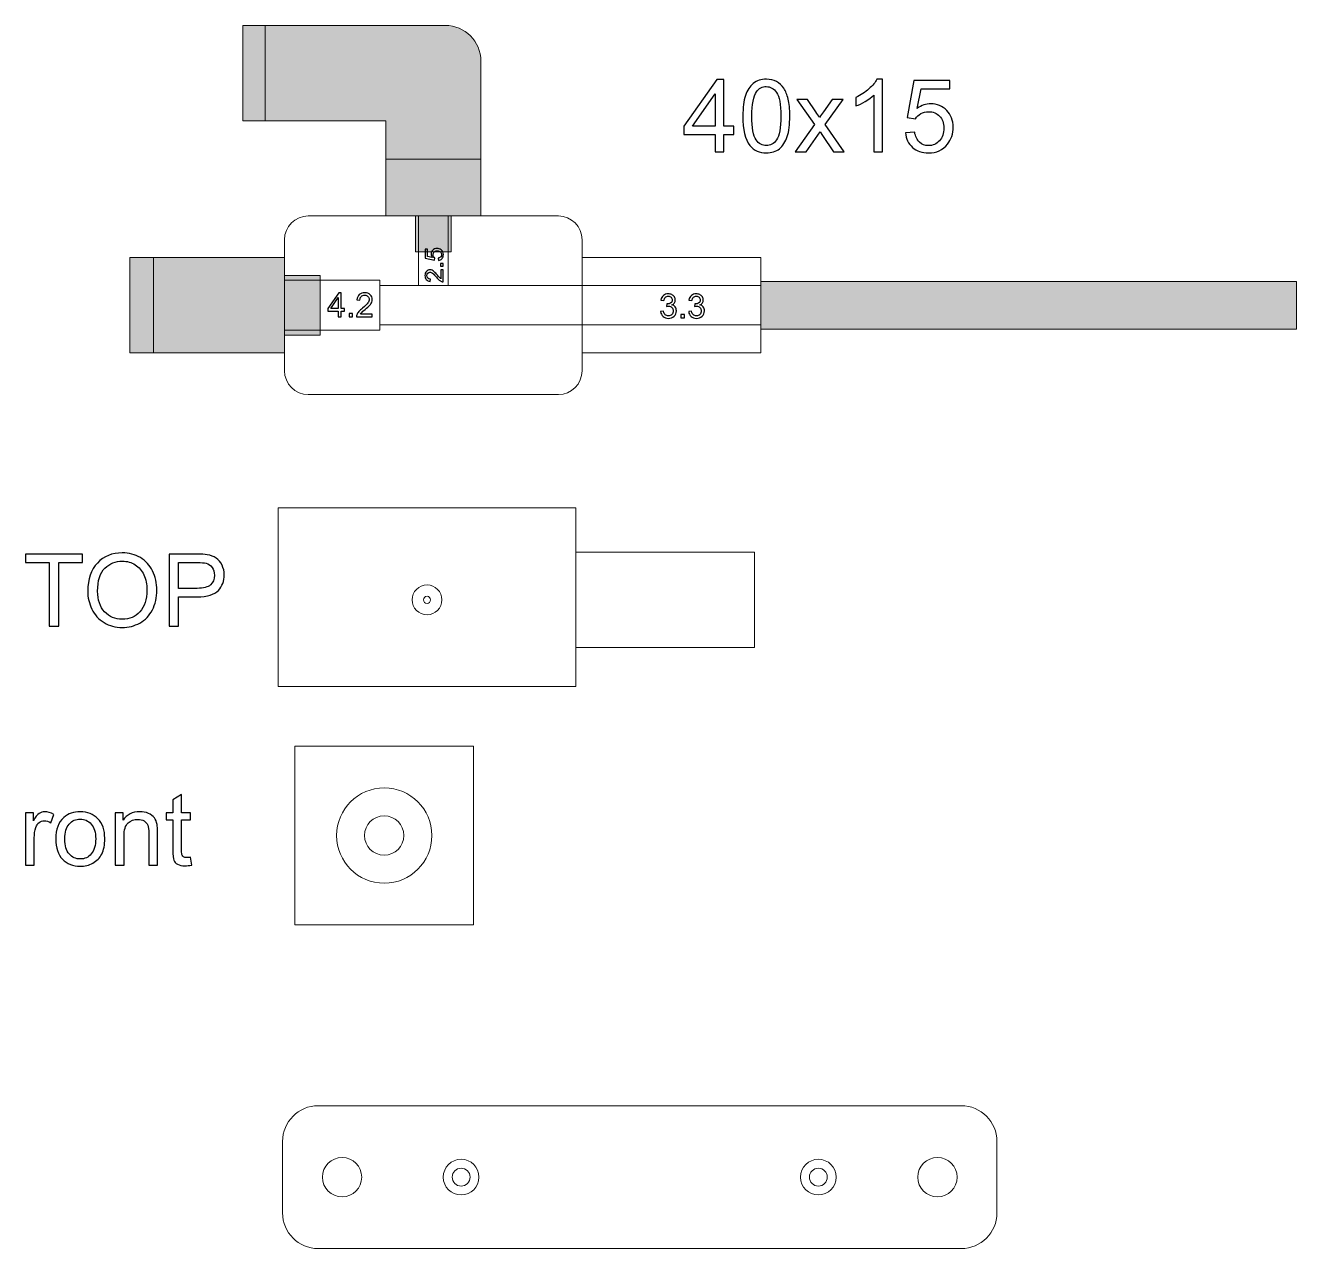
# Model space of a CAD drawing. Header units: millimetres. Extents: x -272 to 128, y -51 to 236.
# Drawn here: x -76.1 to 30.7, y 115.9 to 218.6 of the extents above; entities that cross this region are included whole.
import ezdxf

# ---------------------------------------------------------------- set-up
doc = ezdxf.new("R2010")
doc.units = ezdxf.units.MM
doc.header["$MEASUREMENT"] = 0
doc.layers.add('Ebene 1', color=7, linetype='Continuous')

msp = doc.modelspace()

# ---------------------------------------------------------------- hatches: boundary and pattern name
at = {"layer": 'Ebene 1', "true_color": 0x000000}
h = msp.add_hatch(color=18, dxfattribs=at)
edge = h.paths.add_edge_path()
edge.add_spline(control_points=[(-57.7964, 218.6083), (-57.7964, 218.6083), (-45.7964, 218.6083), (-45.7964, 218.6083), (-45.7964, 218.6083), (-40.7964, 218.6083), (-40.7964, 218.6083), (-39.1464, 218.6083), (-37.7964, 217.2583), (-37.7964, 215.6083), (-37.7964, 215.6083), (-37.7964, 210.6083), (-37.7964, 210.6083), (-37.7964, 210.6083), (-37.7964, 202.6083), (-37.7964, 202.6083), (-37.7964, 202.6083), (-45.7964, 202.6083), (-45.7964, 202.6083), (-45.7964, 202.6083), (-45.7964, 210.6083), (-45.7964, 210.6083), (-45.7964, 210.6083), (-57.7964, 210.6083), (-57.7964, 210.6083), (-57.7964, 210.6083), (-57.7964, 218.6083), (-57.7964, 218.6083)], knot_values=[0, 0, 0, 0, 0.11111111, 0.11111111, 0.11111111, 0.22222222, 0.22222222, 0.22222222, 0.33333333, 0.33333333, 0.33333333, 0.44444444, 0.44444444, 0.44444444, 0.55555556, 0.55555556, 0.55555556, 0.66666667, 0.66666667, 0.66666667, 0.77777778, 0.77777778, 0.77777778, 0.88888889, 0.88888889, 0.88888889, 1, 1, 1, 1], degree=3, periodic=1)
at = {"layer": 'Ebene 1', "true_color": 0x0000ff}
for points in [[(-57.7964, 210.6083), (-55.9104, 210.6083), (-55.9104, 218.6083), (-57.7964, 218.6083), (-57.7964, 210.6083)], [(-67.2965, 191.1084), (-65.2965, 191.1084), (-65.2965, 199.1084), (-67.2965, 199.1084), (-67.2965, 191.1084)]]:
    msp.add_hatch(color=5, dxfattribs=at).paths.add_polyline_path(points)
at = {"layer": 'Ebene 1', "true_color": 0xcccccc}
for points in [[(-45.7964, 202.6083), (-37.7964, 202.6083), (-37.7964, 207.3765), (-45.7964, 207.3765), (-45.7964, 202.6083)], [(-43.2964, 199.6083), (-40.2964, 199.6083), (-40.2964, 202.6083), (-43.2964, 202.6083), (-43.2964, 199.6083)], [(-67.2965, 191.1083), (-54.2965, 191.1083), (-54.2965, 199.1083), (-67.2965, 199.1083), (-67.2965, 191.1083)], [(-54.2965, 192.6084), (-51.2965, 192.6084), (-51.2965, 197.6084), (-54.2965, 197.6084), (-54.2965, 192.6084)]]:
    msp.add_hatch(color=254, dxfattribs=at).paths.add_polyline_path(points)
at = {"layer": 'Ebene 1', "true_color": 0xff6633}
msp.add_hatch(color=30, dxfattribs=at).paths.add_polyline_path([(-14.2965, 193.1083), (30.7035, 193.1083), (30.7035, 197.1083), (-14.2965, 197.1083), (-14.2965, 193.1083)])

# ---------------------------------------------------------------- linework, layer by layer
at = {"layer": 'Ebene 1', "lineweight": 9}
for points in [[(-57.7964, 210.6083), (-55.9104, 210.6083), (-55.9104, 218.6083), (-57.7964, 218.6083), (-57.7964, 210.6083)], [(-45.7964, 202.6083), (-37.7964, 202.6083), (-37.7964, 207.3765), (-45.7964, 207.3765), (-45.7964, 202.6083)], [(-43.2964, 199.6083), (-40.2964, 199.6083), (-40.2964, 202.6083), (-43.2964, 202.6083), (-43.2964, 199.6083)], [(-67.2965, 191.1084), (-65.2965, 191.1084), (-65.2965, 199.1084), (-67.2965, 199.1084), (-67.2965, 191.1084)], [(-67.2965, 191.1083), (-54.2965, 191.1083), (-54.2965, 199.1083), (-67.2965, 199.1083), (-67.2965, 191.1083)], [(-54.2965, 192.6084), (-51.2965, 192.6084), (-51.2965, 197.6084), (-54.2965, 197.6084), (-54.2965, 192.6084)]]:
    msp.add_lwpolyline(points, close=True, dxfattribs=at)
at = {"layer": 'Ebene 1', "lineweight": 20}
for points in [[(-43.0465, 196.7583), (-40.5465, 196.7583), (-40.5465, 202.6083), (-43.0465, 202.6083), (-43.0465, 196.7583)], [(-29.2965, 191.1084), (-14.2965, 191.1084), (-14.2965, 199.1084), (-29.2965, 199.1084), (-29.2965, 191.1084)], [(-54.2965, 193.0083), (-46.2965, 193.0083), (-46.2965, 197.2083), (-54.2965, 197.2083), (-54.2965, 193.0083)], [(-46.2965, 193.4583), (-14.2965, 193.4583), (-14.2965, 196.7583), (-46.2965, 196.7583), (-46.2965, 193.4583)], [(-14.2965, 193.1083), (30.7035, 193.1083), (30.7035, 197.1083), (-14.2965, 197.1083), (-14.2965, 193.1083)], [(-54.8256, 163.0872), (-29.8256, 163.0872), (-29.8256, 178.0872), (-54.8256, 178.0872), (-54.8256, 163.0872)], [(-29.8256, 166.3667), (-14.8256, 166.3667), (-14.8256, 174.3667), (-29.8256, 174.3667), (-29.8256, 166.3667)], [(-53.419, 143.0761), (-38.419, 143.0761), (-38.419, 158.0761), (-53.419, 158.0761), (-53.419, 143.0761)]]:
    msp.add_lwpolyline(points, close=True, dxfattribs=at)
for centre, major_axis in [((-42.3256, 170.3667), (0, 1.25)), ((-42.3256, 170.3667), (0, 0.3)), ((-45.919, 150.5761), (0, 4)), ((-45.919, 150.5761), (0, 1.65)), ((-49.4597, 121.8885), (0, 1.65)), ((-39.4597, 121.8885), (0, 1.5)), ((-9.4597, 121.8885), (0, 1.5)), ((0.5403, 121.8885), (0, 1.65)), ((-39.4597, 121.8885), (0, 0.75)), ((-9.4597, 121.8885), (0, 0.75))]:
    msp.add_ellipse(centre, major_axis=major_axis, ratio=1, dxfattribs=at)
at = {"layer": 'Ebene 1', "lineweight": 9}
msp.add_open_spline([(-57.7964, 218.6083), (-57.7964, 218.6083), (-45.7964, 218.6083), (-45.7964, 218.6083), (-45.7964, 218.6083), (-40.7964, 218.6083), (-40.7964, 218.6083), (-39.1464, 218.6083), (-37.7964, 217.2583), (-37.7964, 215.6083), (-37.7964, 215.6083), (-37.7964, 210.6083), (-37.7964, 210.6083), (-37.7964, 210.6083), (-37.7964, 202.6083), (-37.7964, 202.6083), (-37.7964, 202.6083), (-45.7964, 202.6083), (-45.7964, 202.6083), (-45.7964, 202.6083), (-45.7964, 210.6083), (-45.7964, 210.6083), (-45.7964, 210.6083), (-57.7964, 210.6083), (-57.7964, 210.6083), (-57.7964, 210.6083), (-57.7964, 218.6083), (-57.7964, 218.6083)], degree=3, knots=[0, 0, 0, 0, 0.11111111, 0.11111111, 0.11111111, 0.22222222, 0.22222222, 0.22222222, 0.33333333, 0.33333333, 0.33333333, 0.44444444, 0.44444444, 0.44444444, 0.55555556, 0.55555556, 0.55555556, 0.66666667, 0.66666667, 0.66666667, 0.77777778, 0.77777778, 0.77777778, 0.88888889, 0.88888889, 0.88888889, 1, 1, 1, 1], dxfattribs=at)
at = {"layer": 'Ebene 1'}
for points, knots in [([(-18.1303, 208.0029), (-18.1303, 208.0029), (-18.1303, 209.4507), (-18.1303, 209.4507), (-18.1303, 209.4507), (-20.7634, 209.4507), (-20.7634, 209.4507), (-20.7634, 209.4507), (-20.7634, 210.1365), (-20.7634, 210.1365), (-20.7634, 210.1365), (-17.9948, 214.0651), (-17.9948, 214.0651), (-17.9948, 214.0651), (-17.3852, 214.0651), (-17.3852, 214.0651), (-17.3852, 214.0651), (-17.3852, 210.1365), (-17.3852, 210.1365), (-17.3852, 210.1365), (-16.5639, 210.1365), (-16.5639, 210.1365), (-16.5639, 210.1365), (-16.5639, 209.4507), (-16.5639, 209.4507), (-16.5639, 209.4507), (-17.3852, 209.4507), (-17.3852, 209.4507), (-17.3852, 209.4507), (-17.3852, 208.0029), (-17.3852, 208.0029), (-17.3852, 208.0029), (-18.1303, 208.0029), (-18.1303, 208.0029)], [0, 0, 0, 0, 0.09090909, 0.09090909, 0.09090909, 0.18181818, 0.18181818, 0.18181818, 0.27272727, 0.27272727, 0.27272727, 0.36363636, 0.36363636, 0.36363636, 0.45454545, 0.45454545, 0.45454545, 0.54545455, 0.54545455, 0.54545455, 0.63636364, 0.63636364, 0.63636364, 0.72727273, 0.72727273, 0.72727273, 0.81818182, 0.81818182, 0.81818182, 0.90909091, 0.90909091, 0.90909091, 1, 1, 1, 1]), ([(-15.8005, 210.9945), (-15.8005, 211.7099), (-15.7271, 212.2885), (-15.5804, 212.7259), (-15.4322, 213.1648), (-15.2135, 213.502), (-14.9228, 213.7377), (-14.6335, 213.9733), (-14.268, 214.0905), (-13.8278, 214.0905), (-13.5032, 214.0905), (-13.2182, 214.0255), (-12.9712, 213.8943), (-12.7257, 213.7631), (-12.5225, 213.574), (-12.3644, 213.327), (-12.2064, 213.0815), (-12.0822, 212.7809), (-11.9919, 212.4268), (-11.9002, 212.0726), (-11.855, 211.5942), (-11.855, 210.9945), (-11.855, 210.2833), (-11.9284, 209.7075), (-12.0737, 209.2701), (-12.2191, 208.8312), (-12.4378, 208.494), (-12.7285, 208.2569), (-13.0178, 208.0198), (-13.3847, 207.9013), (-13.8278, 207.9013), (-14.4105, 207.9013), (-14.8692, 208.1087), (-15.2022, 208.525), (-15.6015, 209.033), (-15.8005, 209.8557), (-15.8005, 210.9945)], [0, 0, 0, 0, 0.08333333, 0.08333333, 0.08333333, 0.16666667, 0.16666667, 0.16666667, 0.25, 0.25, 0.25, 0.33333333, 0.33333333, 0.33333333, 0.41666667, 0.41666667, 0.41666667, 0.5, 0.5, 0.5, 0.58333333, 0.58333333, 0.58333333, 0.66666667, 0.66666667, 0.66666667, 0.75, 0.75, 0.75, 0.83333333, 0.83333333, 0.83333333, 0.91666667, 0.91666667, 0.91666667, 1, 1, 1, 1]), ([(-4.0642, 208.0029), (-4.0642, 208.0029), (-4.8093, 208.0029), (-4.8093, 208.0029), (-4.8093, 208.0029), (-4.8093, 212.7471), (-4.8093, 212.7471), (-4.9885, 212.5749), (-5.2241, 212.4042), (-5.5148, 212.2334), (-5.8055, 212.0627), (-6.068, 211.9343), (-6.2994, 211.8496), (-6.2994, 211.8496), (-6.2994, 212.5693), (-6.2994, 212.5693), (-5.8831, 212.764), (-5.519, 213.0011), (-5.2072, 213.2805), (-4.8953, 213.5585), (-4.6738, 213.828), (-4.544, 214.0905), (-4.544, 214.0905), (-4.0642, 214.0905), (-4.0642, 214.0905), (-4.0642, 214.0905), (-4.0642, 208.0029), (-4.0642, 208.0029)], [0, 0, 0, 0, 0.11111111, 0.11111111, 0.11111111, 0.22222222, 0.22222222, 0.22222222, 0.33333333, 0.33333333, 0.33333333, 0.44444444, 0.44444444, 0.44444444, 0.55555556, 0.55555556, 0.55555556, 0.66666667, 0.66666667, 0.66666667, 0.77777778, 0.77777778, 0.77777778, 0.88888889, 0.88888889, 0.88888889, 1, 1, 1, 1]), ([(-2.1493, 209.5946), (-2.1493, 209.5946), (-1.3704, 209.6539), (-1.3704, 209.6539), (-1.3125, 209.2743), (-1.1785, 208.9893), (-0.9696, 208.7974), (-0.7608, 208.6069), (-0.5053, 208.5109), (-0.2048, 208.5109), (0.1579, 208.5109), (0.4613, 208.6464), (0.7082, 208.9159), (0.9537, 209.1868), (1.0765, 209.5453), (1.0765, 209.9912), (1.0765, 210.4159), (0.9594, 210.7503), (0.7237, 210.9959), (0.4881, 211.2414), (0.1762, 211.3642), (-0.2118, 211.3642), (-0.4531, 211.3642), (-0.669, 211.3091), (-0.8609, 211.1991), (-1.0514, 211.089), (-1.201, 210.9465), (-1.3111, 210.7715), (-1.3111, 210.7715), (-2.0138, 210.8731), (-2.0138, 210.8731), (-2.0138, 210.8731), (-1.4296, 213.9889), (-1.4296, 213.9889), (-1.4296, 213.9889), (1.576, 213.9889), (1.576, 213.9889), (1.576, 213.9889), (1.576, 213.2777), (1.576, 213.2777), (1.576, 213.2777), (-0.8355, 213.2777), (-0.8355, 213.2777), (-0.8355, 213.2777), (-1.1587, 211.6422), (-1.1587, 211.6422), (-0.796, 211.8976), (-0.415, 212.0246), (-0.0171, 212.0246), (0.5107, 212.0246), (0.9566, 211.8411), (1.3192, 211.4742), (1.6819, 211.1074), (1.8639, 210.636), (1.8639, 210.0603), (1.8639, 209.5114), (1.7045, 209.0372), (1.3855, 208.6379), (0.9975, 208.1468), (0.4669, 207.9013), (-0.2048, 207.9013), (-0.7551, 207.9013), (-1.2039, 208.0565), (-1.5524, 208.3656), (-1.9009, 208.6746), (-2.0999, 209.0838), (-2.1493, 209.5946)], [0, 0, 0, 0, 0.04545455, 0.04545455, 0.04545455, 0.09090909, 0.09090909, 0.09090909, 0.13636364, 0.13636364, 0.13636364, 0.18181818, 0.18181818, 0.18181818, 0.22727273, 0.22727273, 0.22727273, 0.27272727, 0.27272727, 0.27272727, 0.31818182, 0.31818182, 0.31818182, 0.36363636, 0.36363636, 0.36363636, 0.40909091, 0.40909091, 0.40909091, 0.45454545, 0.45454545, 0.45454545, 0.5, 0.5, 0.5, 0.54545455, 0.54545455, 0.54545455, 0.59090909, 0.59090909, 0.59090909, 0.63636364, 0.63636364, 0.63636364, 0.68181818, 0.68181818, 0.68181818, 0.72727273, 0.72727273, 0.72727273, 0.77272727, 0.77272727, 0.77272727, 0.81818182, 0.81818182, 0.81818182, 0.86363636, 0.86363636, 0.86363636, 0.90909091, 0.90909091, 0.90909091, 0.95454545, 0.95454545, 0.95454545, 1, 1, 1, 1]), ([(-18.1303, 210.1365), (-18.1303, 210.1365), (-18.1303, 212.8642), (-18.1303, 212.8642), (-18.1303, 212.8642), (-20.031, 210.1365), (-20.031, 210.1365), (-20.031, 210.1365), (-18.1303, 210.1365), (-18.1303, 210.1365)], [0, 0, 0, 0, 0.33333333, 0.33333333, 0.33333333, 0.66666667, 0.66666667, 0.66666667, 1, 1, 1, 1]), ([(-15.0385, 210.9916), (-15.0385, 209.994), (-14.9228, 209.3308), (-14.6899, 209.0034), (-14.4571, 208.6746), (-14.1692, 208.5109), (-13.8278, 208.5109), (-13.4863, 208.5109), (-13.1984, 208.676), (-12.9656, 209.0048), (-12.7327, 209.335), (-12.617, 209.9968), (-12.617, 210.9916), (-12.617, 211.9893), (-12.7327, 212.6525), (-12.9656, 212.9799), (-13.197, 213.3087), (-13.4877, 213.4724), (-13.8362, 213.4724), (-14.1777, 213.4724), (-14.4515, 213.327), (-14.6561, 213.0378), (-14.9115, 212.6695), (-15.0385, 211.9865), (-15.0385, 210.9916)], [0, 0, 0, 0, 0.125, 0.125, 0.125, 0.25, 0.25, 0.25, 0.375, 0.375, 0.375, 0.5, 0.5, 0.5, 0.625, 0.625, 0.625, 0.75, 0.75, 0.75, 0.875, 0.875, 0.875, 1, 1, 1, 1]), ([(-11.3964, 208.0029), (-11.3964, 208.0029), (-9.792, 210.279), (-9.792, 210.279), (-9.792, 210.279), (-11.2779, 212.3971), (-11.2779, 212.3971), (-11.2779, 212.3971), (-10.3621, 212.3971), (-10.3621, 212.3971), (-10.3621, 212.3971), (-9.6678, 211.3599), (-9.6678, 211.3599), (-9.5394, 211.1652), (-9.4378, 211.0072), (-9.3658, 210.883), (-9.2402, 211.0594), (-9.1287, 211.2188), (-9.0285, 211.3614), (-9.0285, 211.3614), (-8.2976, 212.3971), (-8.2976, 212.3971), (-8.2976, 212.3971), (-7.3874, 212.3971), (-7.3874, 212.3971), (-7.3874, 212.3971), (-8.8818, 210.279), (-8.8818, 210.279), (-8.8818, 210.279), (-7.2901, 208.0029), (-7.2901, 208.0029), (-7.2901, 208.0029), (-8.196, 208.0029), (-8.196, 208.0029), (-8.196, 208.0029), (-9.1047, 209.3576), (-9.1047, 209.3576), (-9.1047, 209.3576), (-9.3122, 209.6835), (-9.3122, 209.6835), (-9.3122, 209.6835), (-10.4862, 208.0029), (-10.4862, 208.0029), (-10.4862, 208.0029), (-11.3964, 208.0029), (-11.3964, 208.0029)], [0, 0, 0, 0, 0.06666667, 0.06666667, 0.06666667, 0.13333333, 0.13333333, 0.13333333, 0.2, 0.2, 0.2, 0.26666667, 0.26666667, 0.26666667, 0.33333333, 0.33333333, 0.33333333, 0.4, 0.4, 0.4, 0.46666667, 0.46666667, 0.46666667, 0.53333333, 0.53333333, 0.53333333, 0.6, 0.6, 0.6, 0.66666667, 0.66666667, 0.66666667, 0.73333333, 0.73333333, 0.73333333, 0.8, 0.8, 0.8, 0.86666667, 0.86666667, 0.86666667, 0.93333333, 0.93333333, 0.93333333, 1, 1, 1, 1]), ([(-41.3732, 198.8736), (-41.3732, 198.8736), (-41.3881, 199.0683), (-41.3881, 199.0683), (-41.2932, 199.0828), (-41.2219, 199.1163), (-41.1739, 199.1685), (-41.1263, 199.2207), (-41.1023, 199.2846), (-41.1023, 199.3597), (-41.1023, 199.4504), (-41.1362, 199.5263), (-41.2036, 199.588), (-41.2713, 199.6494), (-41.3609, 199.6801), (-41.4724, 199.6801), (-41.5786, 199.6801), (-41.6622, 199.6508), (-41.7236, 199.5919), (-41.7849, 199.533), (-41.8156, 199.455), (-41.8156, 199.358), (-41.8156, 199.2976), (-41.8019, 199.2437), (-41.7744, 199.1957), (-41.7468, 199.1481), (-41.7112, 199.1107), (-41.6675, 199.0832), (-41.6675, 199.0832), (-41.6929, 198.9075), (-41.6929, 198.9075), (-41.6929, 198.9075), (-42.4718, 199.0535), (-42.4718, 199.0535), (-42.4718, 199.0535), (-42.4718, 199.8049), (-42.4718, 199.8049), (-42.4718, 199.8049), (-42.294, 199.8049), (-42.294, 199.8049), (-42.294, 199.8049), (-42.294, 199.202), (-42.294, 199.202), (-42.294, 199.202), (-41.8851, 199.1213), (-41.8851, 199.1213), (-41.949, 199.2119), (-41.9807, 199.3072), (-41.9807, 199.4067), (-41.9807, 199.5386), (-41.9349, 199.6501), (-41.8431, 199.7407), (-41.7514, 199.8314), (-41.6336, 199.8769), (-41.4897, 199.8769), (-41.3524, 199.8769), (-41.2339, 199.8371), (-41.1341, 199.7573), (-41.0113, 199.6603), (-40.9499, 199.5277), (-40.9499, 199.3597), (-40.9499, 199.2222), (-40.9887, 199.11), (-41.066, 199.0228), (-41.1432, 198.9357), (-41.2455, 198.8859), (-41.3732, 198.8736)], [0, 0, 0, 0, 0.04545455, 0.04545455, 0.04545455, 0.09090909, 0.09090909, 0.09090909, 0.13636364, 0.13636364, 0.13636364, 0.18181818, 0.18181818, 0.18181818, 0.22727273, 0.22727273, 0.22727273, 0.27272727, 0.27272727, 0.27272727, 0.31818182, 0.31818182, 0.31818182, 0.36363636, 0.36363636, 0.36363636, 0.40909091, 0.40909091, 0.40909091, 0.45454545, 0.45454545, 0.45454545, 0.5, 0.5, 0.5, 0.54545455, 0.54545455, 0.54545455, 0.59090909, 0.59090909, 0.59090909, 0.63636364, 0.63636364, 0.63636364, 0.68181818, 0.68181818, 0.68181818, 0.72727273, 0.72727273, 0.72727273, 0.77272727, 0.77272727, 0.77272727, 0.81818182, 0.81818182, 0.81818182, 0.86363636, 0.86363636, 0.86363636, 0.90909091, 0.90909091, 0.90909091, 0.95454545, 0.95454545, 0.95454545, 1, 1, 1, 1]), ([(-40.9753, 198.3892), (-40.9753, 198.3892), (-41.187, 198.3892), (-41.187, 198.3892), (-41.187, 198.3892), (-41.187, 198.6009), (-41.187, 198.6009), (-41.187, 198.6009), (-40.9753, 198.6009), (-40.9753, 198.6009), (-40.9753, 198.6009), (-40.9753, 198.3892), (-40.9753, 198.3892)], [0, 0, 0, 0, 0.25, 0.25, 0.25, 0.5, 0.5, 0.5, 0.75, 0.75, 0.75, 1, 1, 1, 1]), ([(-41.1531, 198.0841), (-41.1531, 198.0841), (-40.9753, 198.0841), (-40.9753, 198.0841), (-40.9753, 198.0841), (-40.9753, 197.0808), (-40.9753, 197.0808), (-41.0201, 197.0794), (-41.0631, 197.0868), (-41.1048, 197.1027), (-41.1729, 197.1284), (-41.2402, 197.1697), (-41.3062, 197.2265), (-41.3722, 197.2833), (-41.4484, 197.3644), (-41.5348, 197.4699), (-41.6699, 197.6339), (-41.7768, 197.7454), (-41.8558, 197.8036), (-41.9349, 197.8622), (-42.0097, 197.8915), (-42.0802, 197.8915), (-42.1539, 197.8915), (-42.216, 197.865), (-42.2668, 197.8121), (-42.3173, 197.7592), (-42.3427, 197.69), (-42.3427, 197.605), (-42.3427, 197.5151), (-42.3159, 197.4431), (-42.2623, 197.3891), (-42.209, 197.3351), (-42.1345, 197.308), (-42.04, 197.3073), (-42.04, 197.3073), (-42.0591, 197.1168), (-42.0591, 197.1168), (-42.2016, 197.1298), (-42.3102, 197.1792), (-42.385, 197.2646), (-42.4598, 197.3503), (-42.4972, 197.465), (-42.4972, 197.6093), (-42.4972, 197.7546), (-42.457, 197.87), (-42.3762, 197.9546), (-42.2954, 198.0396), (-42.1952, 198.082), (-42.076, 198.082), (-42.0153, 198.082), (-41.9557, 198.0696), (-41.8971, 198.0446), (-41.8382, 198.0199), (-41.7765, 197.9786), (-41.7116, 197.9211), (-41.647, 197.8633), (-41.5577, 197.7677), (-41.4449, 197.6343), (-41.351, 197.5225), (-41.2875, 197.4505), (-41.254, 197.4188), (-41.2205, 197.387), (-41.187, 197.3609), (-41.1531, 197.3401), (-41.1531, 197.3401), (-41.1531, 198.0841), (-41.1531, 198.0841)], [0, 0, 0, 0, 0.04545455, 0.04545455, 0.04545455, 0.09090909, 0.09090909, 0.09090909, 0.13636364, 0.13636364, 0.13636364, 0.18181818, 0.18181818, 0.18181818, 0.22727273, 0.22727273, 0.22727273, 0.27272727, 0.27272727, 0.27272727, 0.31818182, 0.31818182, 0.31818182, 0.36363636, 0.36363636, 0.36363636, 0.40909091, 0.40909091, 0.40909091, 0.45454545, 0.45454545, 0.45454545, 0.5, 0.5, 0.5, 0.54545455, 0.54545455, 0.54545455, 0.59090909, 0.59090909, 0.59090909, 0.63636364, 0.63636364, 0.63636364, 0.68181818, 0.68181818, 0.68181818, 0.72727273, 0.72727273, 0.72727273, 0.77272727, 0.77272727, 0.77272727, 0.81818182, 0.81818182, 0.81818182, 0.86363636, 0.86363636, 0.86363636, 0.90909091, 0.90909091, 0.90909091, 0.95454545, 0.95454545, 0.95454545, 1, 1, 1, 1]), ([(-49.7805, 194.1291), (-49.7805, 194.1291), (-49.7805, 194.6117), (-49.7805, 194.6117), (-49.7805, 194.6117), (-50.6582, 194.6117), (-50.6582, 194.6117), (-50.6582, 194.6117), (-50.6582, 194.8403), (-50.6582, 194.8403), (-50.6582, 194.8403), (-49.7354, 196.1498), (-49.7354, 196.1498), (-49.7354, 196.1498), (-49.5322, 196.1498), (-49.5322, 196.1498), (-49.5322, 196.1498), (-49.5322, 194.8403), (-49.5322, 194.8403), (-49.5322, 194.8403), (-49.2584, 194.8403), (-49.2584, 194.8403), (-49.2584, 194.8403), (-49.2584, 194.6117), (-49.2584, 194.6117), (-49.2584, 194.6117), (-49.5322, 194.6117), (-49.5322, 194.6117), (-49.5322, 194.6117), (-49.5322, 194.1291), (-49.5322, 194.1291), (-49.5322, 194.1291), (-49.7805, 194.1291), (-49.7805, 194.1291)], [0, 0, 0, 0, 0.09090909, 0.09090909, 0.09090909, 0.18181818, 0.18181818, 0.18181818, 0.27272727, 0.27272727, 0.27272727, 0.36363636, 0.36363636, 0.36363636, 0.45454545, 0.45454545, 0.45454545, 0.54545455, 0.54545455, 0.54545455, 0.63636364, 0.63636364, 0.63636364, 0.72727273, 0.72727273, 0.72727273, 0.81818182, 0.81818182, 0.81818182, 0.90909091, 0.90909091, 0.90909091, 1, 1, 1, 1]), ([(-49.7805, 194.8403), (-49.7805, 194.8403), (-49.7805, 195.7495), (-49.7805, 195.7495), (-49.7805, 195.7495), (-50.4141, 194.8403), (-50.4141, 194.8403), (-50.4141, 194.8403), (-49.7805, 194.8403), (-49.7805, 194.8403)], [0, 0, 0, 0, 0.33333333, 0.33333333, 0.33333333, 0.66666667, 0.66666667, 0.66666667, 1, 1, 1, 1]), ([(-46.9188, 194.3662), (-46.9188, 194.3662), (-46.9188, 194.1291), (-46.9188, 194.1291), (-46.9188, 194.1291), (-48.2566, 194.1291), (-48.2566, 194.1291), (-48.2584, 194.1888), (-48.2486, 194.2462), (-48.2274, 194.3017), (-48.1931, 194.3925), (-48.138, 194.4823), (-48.0623, 194.5703), (-47.9866, 194.6583), (-47.8784, 194.7599), (-47.7377, 194.8751), (-47.519, 195.0553), (-47.3704, 195.1978), (-47.2928, 195.3031), (-47.2147, 195.4085), (-47.1757, 195.5082), (-47.1757, 195.6023), (-47.1757, 195.7006), (-47.2109, 195.7834), (-47.2815, 195.8511), (-47.352, 195.9184), (-47.4442, 195.9522), (-47.5576, 195.9522), (-47.6775, 195.9522), (-47.7735, 195.9165), (-47.8455, 195.845), (-47.9174, 195.774), (-47.9536, 195.6752), (-47.9546, 195.5487), (-47.9546, 195.5487), (-48.2086, 195.5741), (-48.2086, 195.5741), (-48.1912, 195.7641), (-48.1253, 195.909), (-48.0115, 196.0087), (-47.8972, 196.1084), (-47.7443, 196.1583), (-47.5519, 196.1583), (-47.3582, 196.1583), (-47.2043, 196.1046), (-47.0915, 195.9969), (-46.9781, 195.8892), (-46.9217, 195.7556), (-46.9217, 195.5966), (-46.9217, 195.5157), (-46.9381, 195.4362), (-46.9715, 195.3582), (-47.0044, 195.2796), (-47.0595, 195.1973), (-47.1361, 195.1108), (-47.2133, 195.0247), (-47.3408, 194.9057), (-47.5186, 194.7552), (-47.6677, 194.63), (-47.7636, 194.5454), (-47.8059, 194.5007), (-47.8483, 194.456), (-47.8831, 194.4113), (-47.9108, 194.3662), (-47.9108, 194.3662), (-46.9188, 194.3662), (-46.9188, 194.3662)], [0, 0, 0, 0, 0.04545455, 0.04545455, 0.04545455, 0.09090909, 0.09090909, 0.09090909, 0.13636364, 0.13636364, 0.13636364, 0.18181818, 0.18181818, 0.18181818, 0.22727273, 0.22727273, 0.22727273, 0.27272727, 0.27272727, 0.27272727, 0.31818182, 0.31818182, 0.31818182, 0.36363636, 0.36363636, 0.36363636, 0.40909091, 0.40909091, 0.40909091, 0.45454545, 0.45454545, 0.45454545, 0.5, 0.5, 0.5, 0.54545455, 0.54545455, 0.54545455, 0.59090909, 0.59090909, 0.59090909, 0.63636364, 0.63636364, 0.63636364, 0.68181818, 0.68181818, 0.68181818, 0.72727273, 0.72727273, 0.72727273, 0.77272727, 0.77272727, 0.77272727, 0.81818182, 0.81818182, 0.81818182, 0.86363636, 0.86363636, 0.86363636, 0.90909091, 0.90909091, 0.90909091, 0.95454545, 0.95454545, 0.95454545, 1, 1, 1, 1]), ([(-22.7042, 194.5771), (-22.7042, 194.5771), (-22.4558, 194.611), (-22.4558, 194.611), (-22.4271, 194.4699), (-22.3791, 194.3683), (-22.3109, 194.3062), (-22.2427, 194.2441), (-22.159, 194.2131), (-22.0598, 194.2131), (-21.9422, 194.2131), (-21.8429, 194.2535), (-21.763, 194.3344), (-21.683, 194.4153), (-21.643, 194.5155), (-21.643, 194.635), (-21.643, 194.7488), (-21.6802, 194.8429), (-21.755, 194.9172), (-21.8293, 194.991), (-21.9238, 195.0282), (-22.0391, 195.0282), (-22.0861, 195.0282), (-22.1444, 195.0188), (-22.2145, 195.0004), (-22.2145, 195.0004), (-22.1868, 195.2178), (-22.1868, 195.2178), (-22.1703, 195.2159), (-22.1567, 195.2149), (-22.1468, 195.2149), (-22.0405, 195.2149), (-21.9455, 195.2427), (-21.8603, 195.2977), (-21.7757, 195.3528), (-21.7333, 195.4374), (-21.7333, 195.5517), (-21.7333, 195.6425), (-21.7644, 195.7178), (-21.826, 195.7775), (-21.8876, 195.8372), (-21.9671, 195.8669), (-22.0645, 195.8669), (-22.1614, 195.8669), (-22.2418, 195.8363), (-22.3062, 195.7751), (-22.3707, 195.714), (-22.4121, 195.6223), (-22.4304, 195.5), (-22.4304, 195.5), (-22.6788, 195.5451), (-22.6788, 195.5451), (-22.6482, 195.7116), (-22.5795, 195.841), (-22.4718, 195.9327), (-22.3646, 196.0244), (-22.2305, 196.0701), (-22.0706, 196.0701), (-21.9605, 196.0701), (-21.8589, 196.0465), (-21.7663, 195.999), (-21.6731, 195.952), (-21.6021, 195.8876), (-21.5532, 195.8062), (-21.5038, 195.7243), (-21.4793, 195.6378), (-21.4793, 195.5461), (-21.4793, 195.4591), (-21.5029, 195.38), (-21.5494, 195.3085), (-21.5965, 195.237), (-21.6661, 195.1801), (-21.7578, 195.1378), (-21.6383, 195.1105), (-21.5457, 195.0531), (-21.4793, 194.9661), (-21.4135, 194.8796), (-21.3806, 194.7704), (-21.3806, 194.6401), (-21.3806, 194.4638), (-21.445, 194.3137), (-21.5734, 194.1909), (-21.7023, 194.0682), (-21.865, 194.007), (-22.0616, 194.007), (-22.239, 194.007), (-22.3862, 194.0602), (-22.5033, 194.166), (-22.6209, 194.2719), (-22.6877, 194.4087), (-22.7042, 194.5771)], [0, 0, 0, 0, 0.03333333, 0.03333333, 0.03333333, 0.06666667, 0.06666667, 0.06666667, 0.1, 0.1, 0.1, 0.13333333, 0.13333333, 0.13333333, 0.16666667, 0.16666667, 0.16666667, 0.2, 0.2, 0.2, 0.23333333, 0.23333333, 0.23333333, 0.26666667, 0.26666667, 0.26666667, 0.3, 0.3, 0.3, 0.33333333, 0.33333333, 0.33333333, 0.36666667, 0.36666667, 0.36666667, 0.4, 0.4, 0.4, 0.43333333, 0.43333333, 0.43333333, 0.46666667, 0.46666667, 0.46666667, 0.5, 0.5, 0.5, 0.53333333, 0.53333333, 0.53333333, 0.56666667, 0.56666667, 0.56666667, 0.6, 0.6, 0.6, 0.63333333, 0.63333333, 0.63333333, 0.66666667, 0.66666667, 0.66666667, 0.7, 0.7, 0.7, 0.73333333, 0.73333333, 0.73333333, 0.76666667, 0.76666667, 0.76666667, 0.8, 0.8, 0.8, 0.83333333, 0.83333333, 0.83333333, 0.86666667, 0.86666667, 0.86666667, 0.9, 0.9, 0.9, 0.93333333, 0.93333333, 0.93333333, 0.96666667, 0.96666667, 0.96666667, 1, 1, 1, 1]), ([(-20.3505, 194.5771), (-20.3505, 194.5771), (-20.1021, 194.611), (-20.1021, 194.611), (-20.0734, 194.4699), (-20.0254, 194.3683), (-19.9572, 194.3062), (-19.889, 194.2441), (-19.8053, 194.2131), (-19.7061, 194.2131), (-19.5885, 194.2131), (-19.4892, 194.2535), (-19.4093, 194.3344), (-19.3293, 194.4153), (-19.2893, 194.5155), (-19.2893, 194.635), (-19.2893, 194.7488), (-19.3265, 194.8429), (-19.4013, 194.9172), (-19.4756, 194.991), (-19.5701, 195.0282), (-19.6854, 195.0282), (-19.7324, 195.0282), (-19.7907, 195.0188), (-19.8608, 195.0004), (-19.8608, 195.0004), (-19.8331, 195.2178), (-19.8331, 195.2178), (-19.8166, 195.2159), (-19.803, 195.2149), (-19.7931, 195.2149), (-19.6868, 195.2149), (-19.5918, 195.2427), (-19.5066, 195.2977), (-19.422, 195.3528), (-19.3796, 195.4374), (-19.3796, 195.5517), (-19.3796, 195.6425), (-19.4107, 195.7178), (-19.4723, 195.7775), (-19.5339, 195.8372), (-19.6134, 195.8669), (-19.7108, 195.8669), (-19.8077, 195.8669), (-19.8881, 195.8363), (-19.9525, 195.7751), (-20.017, 195.714), (-20.0584, 195.6223), (-20.0767, 195.5), (-20.0767, 195.5), (-20.3251, 195.5451), (-20.3251, 195.5451), (-20.2945, 195.7116), (-20.2258, 195.841), (-20.1181, 195.9327), (-20.0109, 196.0244), (-19.8768, 196.0701), (-19.7169, 196.0701), (-19.6068, 196.0701), (-19.5052, 196.0465), (-19.4126, 195.999), (-19.3194, 195.952), (-19.2484, 195.8876), (-19.1995, 195.8062), (-19.1501, 195.7243), (-19.1256, 195.6378), (-19.1256, 195.5461), (-19.1256, 195.4591), (-19.1492, 195.38), (-19.1957, 195.3085), (-19.2428, 195.237), (-19.3124, 195.1801), (-19.4041, 195.1378), (-19.2846, 195.1105), (-19.192, 195.0531), (-19.1256, 194.9661), (-19.0598, 194.8796), (-19.0269, 194.7704), (-19.0269, 194.6401), (-19.0269, 194.4638), (-19.0913, 194.3137), (-19.2197, 194.1909), (-19.3486, 194.0682), (-19.5113, 194.007), (-19.7079, 194.007), (-19.8853, 194.007), (-20.0325, 194.0602), (-20.1496, 194.166), (-20.2672, 194.2719), (-20.334, 194.4087), (-20.3505, 194.5771)], [0, 0, 0, 0, 0.03333333, 0.03333333, 0.03333333, 0.06666667, 0.06666667, 0.06666667, 0.1, 0.1, 0.1, 0.13333333, 0.13333333, 0.13333333, 0.16666667, 0.16666667, 0.16666667, 0.2, 0.2, 0.2, 0.23333333, 0.23333333, 0.23333333, 0.26666667, 0.26666667, 0.26666667, 0.3, 0.3, 0.3, 0.33333333, 0.33333333, 0.33333333, 0.36666667, 0.36666667, 0.36666667, 0.4, 0.4, 0.4, 0.43333333, 0.43333333, 0.43333333, 0.46666667, 0.46666667, 0.46666667, 0.5, 0.5, 0.5, 0.53333333, 0.53333333, 0.53333333, 0.56666667, 0.56666667, 0.56666667, 0.6, 0.6, 0.6, 0.63333333, 0.63333333, 0.63333333, 0.66666667, 0.66666667, 0.66666667, 0.7, 0.7, 0.7, 0.73333333, 0.73333333, 0.73333333, 0.76666667, 0.76666667, 0.76666667, 0.8, 0.8, 0.8, 0.83333333, 0.83333333, 0.83333333, 0.86666667, 0.86666667, 0.86666667, 0.9, 0.9, 0.9, 0.93333333, 0.93333333, 0.93333333, 0.96666667, 0.96666667, 0.96666667, 1, 1, 1, 1]), ([(-48.8657, 194.1291), (-48.8657, 194.1291), (-48.8657, 194.4113), (-48.8657, 194.4113), (-48.8657, 194.4113), (-48.5835, 194.4113), (-48.5835, 194.4113), (-48.5835, 194.4113), (-48.5835, 194.1291), (-48.5835, 194.1291), (-48.5835, 194.1291), (-48.8657, 194.1291), (-48.8657, 194.1291)], [0, 0, 0, 0, 0.25, 0.25, 0.25, 0.5, 0.5, 0.5, 0.75, 0.75, 0.75, 1, 1, 1, 1]), ([(-20.9963, 194.0409), (-20.9963, 194.0409), (-20.9963, 194.3231), (-20.9963, 194.3231), (-20.9963, 194.3231), (-20.7141, 194.3231), (-20.7141, 194.3231), (-20.7141, 194.3231), (-20.7141, 194.0409), (-20.7141, 194.0409), (-20.7141, 194.0409), (-20.9963, 194.0409), (-20.9963, 194.0409)], [0, 0, 0, 0, 0.25, 0.25, 0.25, 0.5, 0.5, 0.5, 0.75, 0.75, 0.75, 1, 1, 1, 1]), ([(-74.0517, 168.1513), (-74.0517, 168.1513), (-74.0517, 173.5023), (-74.0517, 173.5023), (-74.0517, 173.5023), (-76.0499, 173.5023), (-76.0499, 173.5023), (-76.0499, 173.5023), (-76.0499, 174.2135), (-76.0499, 174.2135), (-76.0499, 174.2135), (-71.2492, 174.2135), (-71.2492, 174.2135), (-71.2492, 174.2135), (-71.2492, 173.5023), (-71.2492, 173.5023), (-71.2492, 173.5023), (-73.2474, 173.5023), (-73.2474, 173.5023), (-73.2474, 173.5023), (-73.2474, 168.1513), (-73.2474, 168.1513), (-73.2474, 168.1513), (-74.0517, 168.1513), (-74.0517, 168.1513)], [0, 0, 0, 0, 0.125, 0.125, 0.125, 0.25, 0.25, 0.25, 0.375, 0.375, 0.375, 0.5, 0.5, 0.5, 0.625, 0.625, 0.625, 0.75, 0.75, 0.75, 0.875, 0.875, 0.875, 1, 1, 1, 1]), ([(-70.8189, 171.1019), (-70.8189, 172.1067), (-70.548, 172.8941), (-70.0075, 173.4627), (-69.467, 174.0314), (-68.77, 174.3151), (-67.9148, 174.3151), (-67.3546, 174.3151), (-66.8508, 174.181), (-66.4007, 173.9143), (-65.952, 173.6476), (-65.6091, 173.2751), (-65.3734, 172.7967), (-65.1377, 172.3197), (-65.0192, 171.7779), (-65.0192, 171.1725), (-65.0192, 170.5587), (-65.1434, 170.0083), (-65.3917, 169.5243), (-65.6401, 169.0389), (-65.9915, 168.672), (-66.4458, 168.4236), (-66.9016, 168.1739), (-67.3927, 168.0497), (-67.9191, 168.0497), (-68.4906, 168.0497), (-69, 168.188), (-69.4501, 168.4632), (-69.8989, 168.7383), (-70.2403, 169.1137), (-70.4718, 169.5906), (-70.7032, 170.0662), (-70.8189, 170.57), (-70.8189, 171.1019)], [0, 0, 0, 0, 0.09090909, 0.09090909, 0.09090909, 0.18181818, 0.18181818, 0.18181818, 0.27272727, 0.27272727, 0.27272727, 0.36363636, 0.36363636, 0.36363636, 0.45454545, 0.45454545, 0.45454545, 0.54545455, 0.54545455, 0.54545455, 0.63636364, 0.63636364, 0.63636364, 0.72727273, 0.72727273, 0.72727273, 0.81818182, 0.81818182, 0.81818182, 0.90909091, 0.90909091, 0.90909091, 1, 1, 1, 1]), ([(-63.9877, 168.1513), (-63.9877, 168.1513), (-63.9877, 174.2135), (-63.9877, 174.2135), (-63.9877, 174.2135), (-61.6988, 174.2135), (-61.6988, 174.2135), (-61.2967, 174.2135), (-60.989, 174.1937), (-60.776, 174.1556), (-60.4782, 174.1062), (-60.2284, 174.0117), (-60.0267, 173.8734), (-59.8249, 173.7337), (-59.6626, 173.5389), (-59.5398, 173.2892), (-59.4171, 173.0394), (-59.3564, 172.7642), (-59.3564, 172.4637), (-59.3564, 171.95), (-59.5201, 171.514), (-59.8489, 171.1584), (-60.1762, 170.8014), (-60.7703, 170.6236), (-61.6283, 170.6236), (-61.6283, 170.6236), (-63.1833, 170.6236), (-63.1833, 170.6236), (-63.1833, 170.6236), (-63.1833, 168.1513), (-63.1833, 168.1513), (-63.1833, 168.1513), (-63.9877, 168.1513), (-63.9877, 168.1513)], [0, 0, 0, 0, 0.09090909, 0.09090909, 0.09090909, 0.18181818, 0.18181818, 0.18181818, 0.27272727, 0.27272727, 0.27272727, 0.36363636, 0.36363636, 0.36363636, 0.45454545, 0.45454545, 0.45454545, 0.54545455, 0.54545455, 0.54545455, 0.63636364, 0.63636364, 0.63636364, 0.72727273, 0.72727273, 0.72727273, 0.81818182, 0.81818182, 0.81818182, 0.90909091, 0.90909091, 0.90909091, 1, 1, 1, 1]), ([(-69.9892, 171.0878), (-69.9892, 170.3583), (-69.793, 169.784), (-69.4007, 169.3649), (-69.0084, 168.9458), (-68.516, 168.7355), (-67.9233, 168.7355), (-67.3193, 168.7355), (-66.824, 168.9472), (-66.4331, 169.3705), (-66.0437, 169.7938), (-65.8489, 170.395), (-65.8489, 171.1739), (-65.8489, 171.6664), (-65.9322, 172.0968), (-66.0987, 172.4637), (-66.2652, 172.8306), (-66.5093, 173.1156), (-66.8297, 173.3174), (-67.1514, 173.5192), (-67.5112, 173.6208), (-67.9106, 173.6208), (-68.4779, 173.6208), (-68.9661, 173.4261), (-69.3753, 173.0366), (-69.7845, 172.6471), (-69.9892, 171.998), (-69.9892, 171.0878)], [0, 0, 0, 0, 0.11111111, 0.11111111, 0.11111111, 0.22222222, 0.22222222, 0.22222222, 0.33333333, 0.33333333, 0.33333333, 0.44444444, 0.44444444, 0.44444444, 0.55555556, 0.55555556, 0.55555556, 0.66666667, 0.66666667, 0.66666667, 0.77777778, 0.77777778, 0.77777778, 0.88888889, 0.88888889, 0.88888889, 1, 1, 1, 1]), ([(-63.1833, 171.3348), (-63.1833, 171.3348), (-61.617, 171.3348), (-61.617, 171.3348), (-61.0977, 171.3348), (-60.7308, 171.4307), (-60.5121, 171.6241), (-60.2948, 171.8174), (-60.1861, 172.0883), (-60.1861, 172.4397), (-60.1861, 172.6923), (-60.2496, 172.9096), (-60.378, 173.0902), (-60.5064, 173.2708), (-60.6758, 173.3908), (-60.8846, 173.4486), (-61.0201, 173.4839), (-61.2699, 173.5023), (-61.6325, 173.5023), (-61.6325, 173.5023), (-63.1833, 173.5023), (-63.1833, 173.5023), (-63.1833, 173.5023), (-63.1833, 171.3348), (-63.1833, 171.3348)], [0, 0, 0, 0, 0.125, 0.125, 0.125, 0.25, 0.25, 0.25, 0.375, 0.375, 0.375, 0.5, 0.5, 0.5, 0.625, 0.625, 0.625, 0.75, 0.75, 0.75, 0.875, 0.875, 0.875, 1, 1, 1, 1]), ([(-62.1892, 148.7541), (-62.1892, 148.7541), (-62.0876, 148.0966), (-62.0876, 148.0966), (-62.2964, 148.0528), (-62.4841, 148.0302), (-62.6478, 148.0302), (-62.9173, 148.0302), (-63.1261, 148.0726), (-63.2757, 148.1586), (-63.4239, 148.2447), (-63.5283, 148.3562), (-63.589, 148.4959), (-63.6497, 148.6356), (-63.6793, 148.9291), (-63.6793, 149.3764), (-63.6793, 149.3764), (-63.6793, 151.908), (-63.6793, 151.908), (-63.6793, 151.908), (-64.2296, 151.908), (-64.2296, 151.908), (-64.2296, 151.908), (-64.2296, 152.4837), (-64.2296, 152.4837), (-64.2296, 152.4837), (-63.6793, 152.4837), (-63.6793, 152.4837), (-63.6793, 152.4837), (-63.6793, 153.5703), (-63.6793, 153.5703), (-63.6793, 153.5703), (-62.9342, 154.0176), (-62.9342, 154.0176), (-62.9342, 154.0176), (-62.9342, 152.4837), (-62.9342, 152.4837), (-62.9342, 152.4837), (-62.1892, 152.4837), (-62.1892, 152.4837), (-62.1892, 152.4837), (-62.1892, 151.908), (-62.1892, 151.908), (-62.1892, 151.908), (-62.9342, 151.908), (-62.9342, 151.908), (-62.9342, 151.908), (-62.9342, 149.3341), (-62.9342, 149.3341), (-62.9342, 149.121), (-62.9215, 148.9841), (-62.8947, 148.9235), (-62.8693, 148.8628), (-62.827, 148.8148), (-62.7677, 148.7781), (-62.7084, 148.7428), (-62.6238, 148.7245), (-62.5137, 148.7245), (-62.4319, 148.7245), (-62.3232, 148.7344), (-62.1892, 148.7541)], [0, 0, 0, 0, 0.05, 0.05, 0.05, 0.1, 0.1, 0.1, 0.15, 0.15, 0.15, 0.2, 0.2, 0.2, 0.25, 0.25, 0.25, 0.3, 0.3, 0.3, 0.35, 0.35, 0.35, 0.4, 0.4, 0.4, 0.45, 0.45, 0.45, 0.5, 0.5, 0.5, 0.55, 0.55, 0.55, 0.6, 0.6, 0.6, 0.65, 0.65, 0.65, 0.7, 0.7, 0.7, 0.75, 0.75, 0.75, 0.8, 0.8, 0.8, 0.85, 0.85, 0.85, 0.9, 0.9, 0.9, 0.95, 0.95, 0.95, 1, 1, 1, 1]), ([(-76.052, 148.0895), (-76.052, 148.0895), (-76.052, 152.4837), (-76.052, 152.4837), (-76.052, 152.4837), (-75.3831, 152.4837), (-75.3831, 152.4837), (-75.3831, 152.4837), (-75.3831, 151.8106), (-75.3831, 151.8106), (-75.2124, 152.1225), (-75.0543, 152.3285), (-74.909, 152.4273), (-74.7636, 152.5275), (-74.6042, 152.5769), (-74.4306, 152.5769), (-74.1794, 152.5769), (-73.924, 152.4978), (-73.6644, 152.3412), (-73.6644, 152.3412), (-73.9296, 151.654), (-73.9296, 151.654), (-74.1103, 151.7556), (-74.2909, 151.8064), (-74.4715, 151.8064), (-74.6338, 151.8064), (-74.7791, 151.757), (-74.9075, 151.6596), (-75.036, 151.5623), (-75.1277, 151.4268), (-75.1827, 151.2532), (-75.266, 150.9893), (-75.3069, 150.7001), (-75.3069, 150.3854), (-75.3069, 150.3854), (-75.3069, 148.0895), (-75.3069, 148.0895), (-75.3069, 148.0895), (-76.052, 148.0895), (-76.052, 148.0895)], [0, 0, 0, 0, 0.07692308, 0.07692308, 0.07692308, 0.15384615, 0.15384615, 0.15384615, 0.23076923, 0.23076923, 0.23076923, 0.30769231, 0.30769231, 0.30769231, 0.38461538, 0.38461538, 0.38461538, 0.46153846, 0.46153846, 0.46153846, 0.53846154, 0.53846154, 0.53846154, 0.61538462, 0.61538462, 0.61538462, 0.69230769, 0.69230769, 0.69230769, 0.76923077, 0.76923077, 0.76923077, 0.84615385, 0.84615385, 0.84615385, 0.92307692, 0.92307692, 0.92307692, 1, 1, 1, 1]), ([(-73.5035, 150.2866), (-73.5035, 151.098), (-73.2777, 151.6991), (-72.8248, 152.09), (-72.448, 152.4146), (-71.9865, 152.5769), (-71.4433, 152.5769), (-70.8407, 152.5769), (-70.3468, 152.3793), (-69.963, 151.9842), (-69.5806, 151.5905), (-69.3887, 151.0444), (-69.3887, 150.3487), (-69.3887, 149.7843), (-69.4733, 149.3412), (-69.6427, 149.018), (-69.812, 148.6949), (-70.059, 148.4437), (-70.3835, 148.2645), (-70.7067, 148.0853), (-71.0609, 147.9964), (-71.4433, 147.9964), (-72.0585, 147.9964), (-72.5552, 148.1925), (-72.9348, 148.5862), (-73.3144, 148.9799), (-73.5035, 149.5472), (-73.5035, 150.2866)], [0, 0, 0, 0, 0.11111111, 0.11111111, 0.11111111, 0.22222222, 0.22222222, 0.22222222, 0.33333333, 0.33333333, 0.33333333, 0.44444444, 0.44444444, 0.44444444, 0.55555556, 0.55555556, 0.55555556, 0.66666667, 0.66666667, 0.66666667, 0.77777778, 0.77777778, 0.77777778, 0.88888889, 0.88888889, 0.88888889, 1, 1, 1, 1]), ([(-72.7415, 150.2852), (-72.7415, 149.7236), (-72.6187, 149.3031), (-72.3732, 149.0251), (-72.1262, 148.7457), (-71.8172, 148.606), (-71.4433, 148.606), (-71.0736, 148.606), (-70.7659, 148.7457), (-70.519, 149.0265), (-70.2735, 149.3073), (-70.1507, 149.7349), (-70.1507, 150.3092), (-70.1507, 150.8511), (-70.2749, 151.2617), (-70.5218, 151.5397), (-70.7688, 151.8191), (-71.0764, 151.9588), (-71.4433, 151.9588), (-71.8172, 151.9588), (-72.1262, 151.8205), (-72.3732, 151.5425), (-72.6187, 151.2645), (-72.7415, 150.8454), (-72.7415, 150.2852)], [0, 0, 0, 0, 0.125, 0.125, 0.125, 0.25, 0.25, 0.25, 0.375, 0.375, 0.375, 0.5, 0.5, 0.5, 0.625, 0.625, 0.625, 0.75, 0.75, 0.75, 0.875, 0.875, 0.875, 1, 1, 1, 1]), ([(-68.5152, 148.0895), (-68.5152, 148.0895), (-68.5152, 152.4837), (-68.5152, 152.4837), (-68.5152, 152.4837), (-67.8463, 152.4837), (-67.8463, 152.4837), (-67.8463, 152.4837), (-67.8463, 151.86), (-67.8463, 151.86), (-67.5246, 152.3384), (-67.0589, 152.5769), (-66.4507, 152.5769), (-66.1854, 152.5769), (-65.9427, 152.5289), (-65.7212, 152.4343), (-65.4996, 152.3398), (-65.3331, 152.2142), (-65.2231, 152.0604), (-65.113, 151.9066), (-65.0354, 151.7231), (-64.9916, 151.5115), (-64.9648, 151.3732), (-64.9507, 151.1319), (-64.9507, 150.7876), (-64.9507, 150.7876), (-64.9507, 148.0895), (-64.9507, 148.0895), (-64.9507, 148.0895), (-65.6958, 148.0895), (-65.6958, 148.0895), (-65.6958, 148.0895), (-65.6958, 150.7593), (-65.6958, 150.7593), (-65.6958, 151.0627), (-65.724, 151.2899), (-65.7819, 151.4395), (-65.8397, 151.5891), (-65.9427, 151.709), (-66.0895, 151.7993), (-66.2362, 151.8882), (-66.4098, 151.9334), (-66.6074, 151.9334), (-66.9235, 151.9334), (-67.1958, 151.8332), (-67.4258, 151.6314), (-67.6558, 151.431), (-67.7701, 151.0486), (-67.7701, 150.487), (-67.7701, 150.487), (-67.7701, 148.0895), (-67.7701, 148.0895), (-67.7701, 148.0895), (-68.5152, 148.0895), (-68.5152, 148.0895)], [0, 0, 0, 0, 0.05555556, 0.05555556, 0.05555556, 0.11111111, 0.11111111, 0.11111111, 0.16666667, 0.16666667, 0.16666667, 0.22222222, 0.22222222, 0.22222222, 0.27777778, 0.27777778, 0.27777778, 0.33333333, 0.33333333, 0.33333333, 0.38888889, 0.38888889, 0.38888889, 0.44444444, 0.44444444, 0.44444444, 0.5, 0.5, 0.5, 0.55555556, 0.55555556, 0.55555556, 0.61111111, 0.61111111, 0.61111111, 0.66666667, 0.66666667, 0.66666667, 0.72222222, 0.72222222, 0.72222222, 0.77777778, 0.77777778, 0.77777778, 0.83333333, 0.83333333, 0.83333333, 0.88888889, 0.88888889, 0.88888889, 0.94444444, 0.94444444, 0.94444444, 1, 1, 1, 1])]:
    msp.add_open_spline(points, degree=3, knots=knots, dxfattribs=at)
at = {"layer": 'Ebene 1', "lineweight": 20}
for points in [[(-52.2964, 202.6083), (-52.2964, 202.6083), (-31.2965, 202.6083), (-31.2965, 202.6083), (-30.1965, 202.6083), (-29.2965, 201.7083), (-29.2965, 200.6083), (-29.2965, 200.6083), (-29.2965, 189.6083), (-29.2965, 189.6083), (-29.2965, 188.5083), (-30.1965, 187.6083), (-31.2965, 187.6083), (-31.2965, 187.6083), (-52.2964, 187.6083), (-52.2964, 187.6083), (-53.3964, 187.6083), (-54.2965, 188.5083), (-54.2965, 189.6083), (-54.2965, 189.6083), (-54.2965, 200.6083), (-54.2965, 200.6083), (-54.2965, 201.7083), (-53.3964, 202.6083), (-52.2964, 202.6083)], [(-51.4597, 127.8885), (-51.4597, 127.8885), (2.5403, 127.8885), (2.5403, 127.8885), (4.1903, 127.8885), (5.5403, 126.5385), (5.5403, 124.8885), (5.5403, 124.8885), (5.5403, 118.8885), (5.5403, 118.8885), (5.5403, 117.2384), (4.1903, 115.8885), (2.5403, 115.8885), (2.5403, 115.8885), (-51.4597, 115.8885), (-51.4597, 115.8885), (-53.1097, 115.8885), (-54.4597, 117.2384), (-54.4597, 118.8885), (-54.4597, 118.8885), (-54.4597, 124.8885), (-54.4597, 124.8885), (-54.4597, 126.5385), (-53.1097, 127.8885), (-51.4597, 127.8885)]]:
    msp.add_open_spline(points, degree=3, knots=[0, 0, 0, 0, 0.125, 0.125, 0.125, 0.25, 0.25, 0.25, 0.375, 0.375, 0.375, 0.5, 0.5, 0.5, 0.625, 0.625, 0.625, 0.75, 0.75, 0.75, 0.875, 0.875, 0.875, 1, 1, 1, 1], dxfattribs=at)

doc.saveas('drawing.dxf')
